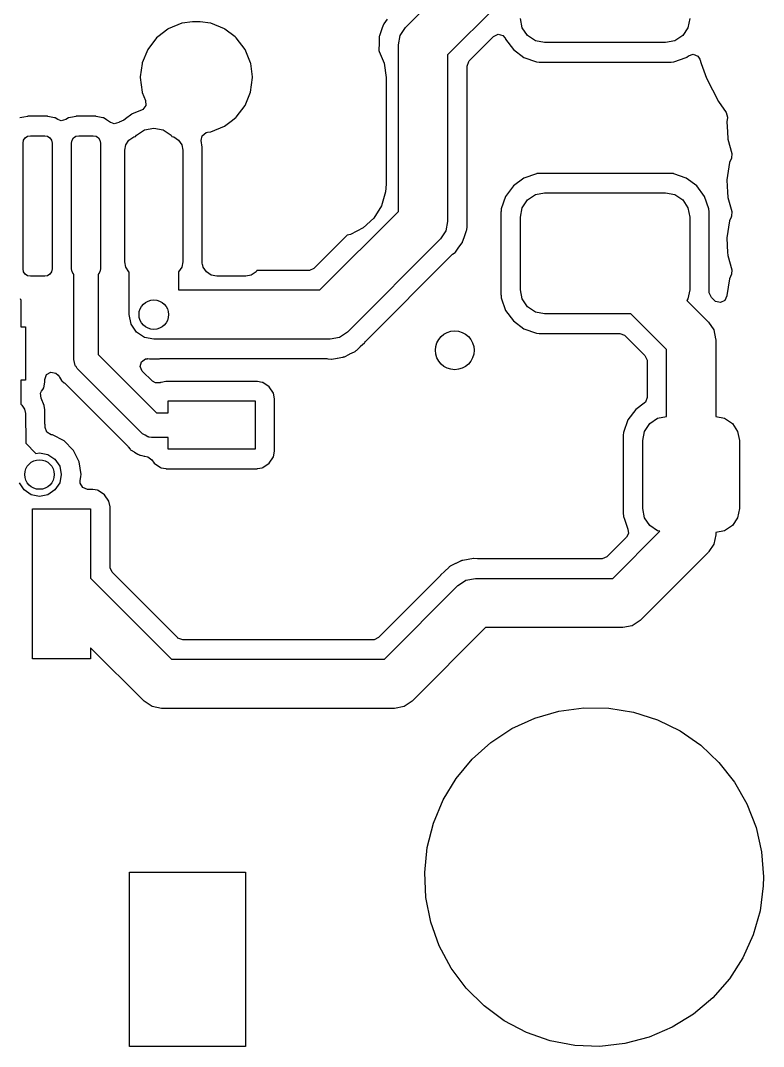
# Model space of a CAD drawing. Extents: x -27 to 355, y -108 to 35.
# Drawn here: x -11.45 to -3.77, y 11.88 to 22.46 of the extents above; entities that cross this region are included whole.
import ezdxf

# ---------------------------------------------------------------- set-up
doc = ezdxf.new("R2010")
doc.units = 0
doc.layers.add('BLACK', color=7, linetype='CONTINUOUS')

msp = doc.modelspace()

# ---------------------------------------------------------------- linework, layer by layer
at = {"layer": 'BLACK', "linetype": 'CONTINUOUS'}
for p, q in [((-7.47159, 22.3936), (-6.82458, 23.0406)), ((-6.53977, 22.607), (-7.03799, 22.1088)), ((-9.67315, 22.4512), (-9.77835, 22.4373)), ((-9.67072, 22.4515), (-9.67315, 22.4512)), ((-9.67315, 22.4512), (-9.67315, 22.4512)), ((-9.59528, 22.4515), (-9.67072, 22.4515)), ((-9.59285, 22.4512), (-9.59528, 22.4515)), ((-9.48764, 22.4373), (-9.59285, 22.4512)), ((-9.59285, 22.4512), (-9.59285, 22.4512)), ((-7.66255, 22.4773), (-7.6982, 22.4291)), ((-6.26697, 22.3903), (-6.286, 22.486)), ((-4.536, 22.486), (-4.55503, 22.3903)), ((-9.92714, 22.3757), (-10.0321, 22.2952)), ((-9.92323, 22.3787), (-9.92714, 22.3757)), ((-9.78324, 22.4367), (-9.92323, 22.3787)), ((-9.77836, 22.4373), (-9.78324, 22.4367)), ((-9.77835, 22.4373), (-9.77836, 22.4373)), ((-9.48276, 22.4367), (-9.48764, 22.4373)), ((-9.48764, 22.4373), (-9.48764, 22.4373)), ((-9.34277, 22.3787), (-9.48276, 22.4367)), ((-9.33886, 22.3757), (-9.34277, 22.3787)), ((-9.23394, 22.2952), (-9.33886, 22.3757)), ((-7.7236, 22.3567), (-7.74162, 22.3054)), ((-7.72285, 22.359), (-7.7236, 22.3567)), ((-7.71661, 22.3787), (-7.72285, 22.359)), ((-7.70475, 22.4162), (-7.71661, 22.3787)), ((-7.70167, 22.4207), (-7.70475, 22.4162)), ((-7.70154, 22.421), (-7.70167, 22.4207)), ((-7.70138, 22.4213), (-7.70154, 22.421)), ((-7.70031, 22.4234), (-7.70138, 22.4213)), ((-7.70016, 22.4237), (-7.70031, 22.4234)), ((-7.7, 22.4239), (-7.70016, 22.4237)), ((-7.6982, 22.4291), (-7.7, 22.4239)), ((-7.52665, 22.3112), (-7.47159, 22.3936)), ((-6.21278, 22.3092), (-6.26697, 22.3903)), ((-4.55503, 22.3903), (-4.60922, 22.3092)), ((-10.0435, 22.2865), (-10.1357, 22.1662)), ((-10.0321, 22.2952), (-10.0435, 22.2865)), ((-9.22255, 22.2865), (-9.23394, 22.2952)), ((-9.1303, 22.1662), (-9.22255, 22.2865)), ((-7.74596, 22.2859), (-7.74649, 22.2792)), ((-7.74649, 22.2792), (-7.74649, 22.2251)), ((-7.74467, 22.29), (-7.74596, 22.2859)), ((-7.74395, 22.2937), (-7.74467, 22.29)), ((-7.7437, 22.2947), (-7.74395, 22.2937)), ((-7.74348, 22.3001), (-7.7437, 22.2947)), ((-7.74162, 22.3054), (-7.74348, 22.3001)), ((-7.54599, 22.214), (-7.52665, 22.3112)), ((-6.81546, 22.0478), (-6.56255, 22.3007)), ((-6.56255, 22.3007), (-6.51593, 22.3224)), ((-6.51593, 22.3224), (-6.46624, 22.3091)), ((-6.46624, 22.3091), (-6.44291, 22.2827)), ((-6.44291, 22.2827), (-6.4405, 22.2781)), ((-6.4405, 22.2781), (-6.43863, 22.2728)), ((-6.43863, 22.2728), (-6.35815, 22.1639)), ((-6.13167, 22.255), (-6.21278, 22.3092)), ((-6.036, 22.236), (-6.13167, 22.255)), ((-4.69033, 22.255), (-4.786, 22.236)), ((-4.60922, 22.3092), (-4.69033, 22.255)), ((-10.1357, 22.1662), (-10.1937, 22.0262)), ((-9.07231, 22.0262), (-9.1303, 22.1662)), ((-7.74655, 22.2221), (-7.74885, 22.1636)), ((-7.74885, 22.1636), (-7.74741, 22.1581)), ((-7.74741, 22.1581), (-7.74694, 22.1539)), ((-7.74694, 22.1539), (-7.7465, 22.1459)), ((-7.74649, 22.2251), (-7.74655, 22.2221)), ((-7.7465, 22.1459), (-7.69326, 22.0229)), ((-7.54599, 20.4946), (-7.54599, 22.214)), ((-6.35815, 22.1639), (-6.24918, 22.0834)), ((-4.786, 22.236), (-6.036, 22.236)), ((-10.1937, 22.0262), (-10.1943, 22.0214)), ((-9.07167, 22.0214), (-9.07231, 22.0262)), ((-7.03799, 22.1088), (-7.03799, 20.3894)), ((-6.83749, 21.9946), (-6.8199, 22.0429)), ((-6.8199, 22.0429), (-6.81546, 22.0478)), ((-6.24918, 22.0834), (-6.12137, 22.0385)), ((-6.12137, 22.0385), (-6.11681, 22.038)), ((-6.11681, 22.038), (-6.1168, 22.038)), ((-6.1168, 22.038), (-6.09159, 22.0357)), ((-6.09159, 22.0357), (-6.09159, 22.0357)), ((-6.09159, 22.0357), (-6.08983, 22.0355)), ((-6.08983, 22.0355), (-4.73217, 22.0355)), ((-4.73217, 22.0355), (-4.73041, 22.0357)), ((-4.73041, 22.0357), (-4.7052, 22.038)), ((-4.73041, 22.0357), (-4.73041, 22.0357)), ((-4.7052, 22.038), (-4.70519, 22.038)), ((-4.70519, 22.038), (-4.70063, 22.0385)), ((-4.70063, 22.0385), (-4.57282, 22.0834)), ((-4.57282, 22.0834), (-4.56829, 22.0867)), ((-4.56829, 22.0867), (-4.54915, 22.1008)), ((-4.56829, 22.0867), (-4.56829, 22.0867)), ((-4.54915, 22.1008), (-4.49982, 22.1154)), ((-4.49982, 22.1154), (-4.45266, 22.0949)), ((-4.45266, 22.0949), (-4.43362, 22.0655)), ((-4.43362, 22.0655), (-4.41791, 22.0214)), ((-10.1943, 22.0214), (-10.2125, 21.8834)), ((-10.1943, 22.0214), (-10.1943, 22.0214)), ((-9.05351, 21.8834), (-9.07167, 22.0214)), ((-9.07167, 22.0214), (-9.07167, 22.0214)), ((-7.69326, 22.0229), (-7.673, 21.875)), ((-6.83749, 20.4577), (-6.83749, 21.9946)), ((-4.41791, 22.0214), (-4.36417, 21.8701)), ((-10.2125, 21.8834), (-10.2135, 21.876)), ((-10.2135, 21.876), (-10.1937, 21.7258)), ((-9.07231, 21.7258), (-9.05253, 21.876)), ((-9.05253, 21.876), (-9.05351, 21.8834)), ((-7.673, 21.875), (-7.673, 20.775)), ((-4.36417, 21.8701), (-4.23826, 21.6271)), ((-10.1937, 21.7258), (-10.1918, 21.7212)), ((-10.1918, 21.7212), (-10.1571, 21.6374)), ((-9.1303, 21.5858), (-9.07231, 21.7258)), ((-10.1571, 21.6374), (-10.1548, 21.586)), ((-4.23826, 21.6271), (-4.16026, 21.5166)), ((-10.3007, 21.4993), (-10.3638, 21.4495)), ((-10.2955, 21.5013), (-10.3007, 21.4993)), ((-10.1994, 21.5384), (-10.2955, 21.5013)), ((-10.2955, 21.5013), (-10.2955, 21.5013)), ((-10.1861, 21.5452), (-10.1994, 21.5384)), ((-10.1548, 21.586), (-10.1861, 21.5452)), ((-9.22255, 21.4655), (-9.1303, 21.5858)), ((-4.16026, 21.5166), (-4.14676, 21.467)), ((-11.4141, 21.4678), (-11.4555, 21.4595)), ((-11.3788, 21.4748), (-11.4141, 21.4678)), ((-11.3751, 21.4755), (-11.3788, 21.4748)), ((-11.3788, 21.4748), (-11.3788, 21.4748)), ((-11.273, 21.4755), (-11.3751, 21.4755)), ((-11.1709, 21.4755), (-11.273, 21.4755)), ((-11.1672, 21.4748), (-11.1709, 21.4755)), ((-11.0978, 21.461), (-11.1672, 21.4748)), ((-11.1672, 21.4748), (-11.1672, 21.4748)), ((-11.0905, 21.4595), (-11.0978, 21.461)), ((-11.0648, 21.4423), (-11.0905, 21.4595)), ((-11.0312, 21.4301), (-11.0648, 21.4423)), ((-10.9812, 21.4423), (-11.0312, 21.4301)), ((-10.9555, 21.4595), (-10.9812, 21.4423)), ((-10.9141, 21.4678), (-10.9555, 21.4595)), ((-10.8788, 21.4748), (-10.9141, 21.4678)), ((-10.8751, 21.4755), (-10.8788, 21.4748)), ((-10.8788, 21.4748), (-10.8788, 21.4748)), ((-10.773, 21.4755), (-10.8751, 21.4755)), ((-10.6709, 21.4755), (-10.773, 21.4755)), ((-10.6672, 21.4748), (-10.6709, 21.4755)), ((-10.5978, 21.461), (-10.6672, 21.4748)), ((-10.6672, 21.4748), (-10.6672, 21.4748)), ((-10.5905, 21.4595), (-10.5978, 21.461)), ((-10.5843, 21.4554), (-10.5905, 21.4595)), ((-10.5628, 21.441), (-10.5843, 21.4554)), ((-10.5843, 21.4554), (-10.5843, 21.4554)), ((-10.5188, 21.4116), (-10.5628, 21.441)), ((-10.5168, 21.4103), (-10.5188, 21.4116)), ((-10.4808, 21.3978), (-10.5168, 21.4103)), ((-10.4324, 21.4113), (-10.4808, 21.3978)), ((-10.4299, 21.4139), (-10.4324, 21.4113)), ((-10.3816, 21.4376), (-10.4299, 21.4139)), ((-10.3682, 21.4461), (-10.3816, 21.4376)), ((-10.3638, 21.4495), (-10.3682, 21.4461)), ((-9.34277, 21.3733), (-9.27491, 21.4254)), ((-9.27491, 21.4254), (-9.22646, 21.4626)), ((-9.22646, 21.4626), (-9.22255, 21.4655)), ((-4.14751, 21.461), (-4.15407, 21.4214)), ((-4.15407, 21.4214), (-4.15386, 21.4173)), ((-4.15386, 21.4173), (-4.15386, 21.4173)), ((-4.15386, 21.4173), (-4.14852, 21.3153)), ((-4.14676, 21.467), (-4.14751, 21.461)), ((-10.2526, 21.2796), (-10.1702, 21.3347)), ((-10.1702, 21.3347), (-10.073, 21.354)), ((-10.073, 21.354), (-9.9758, 21.3347)), ((-9.9758, 21.3347), (-9.89339, 21.2796)), ((-9.57199, 21.2756), (-9.53167, 21.3075)), ((-9.53167, 21.3075), (-9.51778, 21.3107)), ((-9.51778, 21.3107), (-9.48764, 21.3147)), ((-9.48764, 21.3147), (-9.48276, 21.3153)), ((-9.48764, 21.3147), (-9.48764, 21.3147)), ((-9.48276, 21.3153), (-9.34277, 21.3733)), ((-4.14852, 21.3153), (-4.14469, 21.2422)), ((-11.423, 21.2), (-11.4173, 21.2287)), ((-11.423, 19.9), (-11.423, 21.2)), ((-11.4173, 21.2287), (-11.401, 21.253)), ((-11.401, 21.253), (-11.3767, 21.2693)), ((-11.3767, 21.2693), (-11.348, 21.275)), ((-11.348, 21.275), (-11.198, 21.275)), ((-11.198, 21.275), (-11.1693, 21.2693)), ((-11.1693, 21.2693), (-11.145, 21.253)), ((-11.145, 21.253), (-11.1287, 21.2287)), ((-11.1287, 21.2287), (-11.123, 21.2)), ((-11.123, 21.2), (-11.123, 19.9)), ((-10.923, 21.2), (-10.9173, 21.2287)), ((-10.923, 19.9), (-10.923, 21.2)), ((-10.9173, 21.2287), (-10.901, 21.253)), ((-10.901, 21.253), (-10.8767, 21.2693)), ((-10.8767, 21.2693), (-10.848, 21.275)), ((-10.848, 21.275), (-10.698, 21.275)), ((-10.698, 21.275), (-10.6693, 21.2693)), ((-10.6693, 21.2693), (-10.645, 21.253)), ((-10.645, 21.253), (-10.6287, 21.2287)), ((-10.6287, 21.2287), (-10.623, 21.2)), ((-10.623, 21.2), (-10.623, 19.9)), ((-10.373, 21.125), (-10.3616, 21.1824)), ((-10.3616, 21.1824), (-10.3291, 21.2311)), ((-10.3291, 21.2311), (-10.2804, 21.2636)), ((-10.2804, 21.2636), (-10.2607, 21.2675)), ((-10.2607, 21.2675), (-10.2526, 21.2796)), ((-9.89339, 21.2796), (-9.88531, 21.2675)), ((-9.88531, 21.2675), (-9.8656, 21.2636)), ((-9.8656, 21.2636), (-9.81693, 21.2311)), ((-9.81693, 21.2311), (-9.78442, 21.1824)), ((-9.78442, 21.1824), (-9.773, 21.125)), ((-9.58236, 21.2252), (-9.57199, 21.2756)), ((-9.5725, 21.1582), (-9.58236, 21.2252)), ((-4.14469, 21.2422), (-4.14361, 21.2383)), ((-4.14361, 21.2383), (-4.14361, 21.2383)), ((-4.14361, 21.2383), (-4.1035, 21.0927)), ((-10.373, 19.975), (-10.373, 21.125)), ((-9.773, 21.125), (-9.773, 19.975)), ((-9.573, 21.125), (-9.5725, 21.1275)), ((-9.573, 19.975), (-9.573, 21.125)), ((-9.5725, 21.1275), (-9.5725, 21.1582)), ((-4.1035, 21.0927), (-4.10618, 21.0448)), ((-4.12478, 20.9983), (-4.15407, 20.8214)), ((-4.10618, 21.0448), (-4.12478, 20.9983)), ((-6.12137, 20.8835), (-6.24918, 20.8386)), ((-6.11681, 20.8839), (-6.12137, 20.8835)), ((-6.1168, 20.884), (-6.11681, 20.8839)), ((-6.09159, 20.8863), (-6.1168, 20.884)), ((-6.08983, 20.8865), (-6.09159, 20.8863)), ((-6.09159, 20.8863), (-6.09159, 20.8863)), ((-4.73217, 20.8865), (-6.08983, 20.8865)), ((-4.73041, 20.8863), (-4.73217, 20.8865)), ((-4.7052, 20.884), (-4.73041, 20.8863)), ((-4.73041, 20.8863), (-4.73041, 20.8863)), ((-4.70519, 20.8839), (-4.7052, 20.884)), ((-4.70063, 20.8835), (-4.70519, 20.8839)), ((-4.57282, 20.8386), (-4.70063, 20.8835)), ((-7.673, 20.775), (-7.6789, 20.6947)), ((-6.35815, 20.7582), (-6.43863, 20.6492)), ((-6.24918, 20.8386), (-6.35815, 20.7582)), ((-4.46385, 20.7582), (-4.57282, 20.8386)), ((-4.38337, 20.6492), (-4.46385, 20.7582)), ((-4.15407, 20.8214), (-4.15386, 20.8173)), ((-4.15386, 20.8173), (-4.15386, 20.8173)), ((-4.15386, 20.8173), (-4.14739, 20.6939)), ((-7.6789, 20.6947), (-7.72055, 20.5513)), ((-6.21278, 20.6128), (-6.13167, 20.667)), ((-6.13167, 20.667), (-6.036, 20.686)), ((-6.036, 20.686), (-4.786, 20.686)), ((-4.786, 20.686), (-4.69033, 20.667)), ((-4.69033, 20.667), (-4.60922, 20.6128)), ((-4.14739, 20.6939), (-4.14469, 20.6422)), ((-7.72055, 20.5513), (-7.79922, 20.4244)), ((-6.43863, 20.6492), (-6.48352, 20.5214)), ((-6.26697, 20.5317), (-6.21278, 20.6128)), ((-4.60922, 20.6128), (-4.55503, 20.5317)), ((-4.33848, 20.5214), (-4.38337, 20.6492)), ((-4.14469, 20.6422), (-4.14361, 20.6383)), ((-4.14361, 20.6383), (-4.14361, 20.6383)), ((-4.14361, 20.6383), (-4.1035, 20.4927)), ((-8.35756, 19.683), (-7.54599, 20.4946)), ((-6.83704, 20.4494), (-6.83749, 20.4577)), ((-6.83657, 20.4452), (-6.83704, 20.4494)), ((-6.83513, 20.4398), (-6.83657, 20.4452)), ((-6.83535, 20.4342), (-6.83513, 20.4398)), ((-6.48633, 20.4916), (-6.4865, 20.4898)), ((-6.4865, 20.4898), (-6.4865, 19.6322)), ((-6.48395, 20.5168), (-6.48633, 20.4916)), ((-6.48352, 20.5214), (-6.48395, 20.5168)), ((-6.48395, 20.5168), (-6.48395, 20.5168)), ((-6.286, 20.436), (-6.26697, 20.5317)), ((-4.55503, 20.5317), (-4.536, 20.436)), ((-4.33805, 20.5168), (-4.33848, 20.5214)), ((-4.33567, 20.4916), (-4.33805, 20.5168)), ((-4.33805, 20.5168), (-4.33805, 20.5168)), ((-4.3355, 20.4898), (-4.33567, 20.4916)), ((-4.3355, 19.6594), (-4.3355, 20.4898)), ((-4.10618, 20.4448), (-4.11043, 20.4342)), ((-4.1035, 20.4927), (-4.10618, 20.4448)), ((-7.79922, 20.4244), (-7.90911, 20.3234)), ((-7.03799, 20.3894), (-7.05732, 20.2922)), ((-6.83749, 20.3783), (-6.83743, 20.3813)), ((-6.83749, 20.3241), (-6.83749, 20.3783)), ((-6.83743, 20.3813), (-6.83535, 20.4342)), ((-6.286, 19.686), (-6.286, 20.436)), ((-4.536, 20.436), (-4.536, 19.686)), ((-4.12478, 20.3983), (-4.15407, 20.2214)), ((-4.11043, 20.4342), (-4.12478, 20.3983)), ((-8.07519, 20.2489), (-8.41859, 19.9055)), ((-8.04212, 20.2556), (-8.07519, 20.2489)), ((-7.90911, 20.3234), (-8.04212, 20.2556)), ((-7.05732, 20.2922), (-7.11238, 20.2098)), ((-6.87923, 20.1872), (-6.86113, 20.2444)), ((-6.86113, 20.2444), (-6.86038, 20.2466)), ((-6.86038, 20.2466), (-6.84236, 20.2979)), ((-6.84236, 20.2979), (-6.8405, 20.3032)), ((-6.84236, 20.2979), (-6.84236, 20.2979)), ((-6.8405, 20.3032), (-6.84028, 20.3087)), ((-6.84028, 20.3087), (-6.84003, 20.3097)), ((-6.84003, 20.3097), (-6.83931, 20.3134)), ((-6.83931, 20.3134), (-6.83801, 20.3175)), ((-6.83801, 20.3175), (-6.83749, 20.3241)), ((-7.11238, 20.2098), (-8.07275, 19.2494)), ((-6.95693, 20.0747), (-6.9228, 20.1241)), ((-6.9228, 20.1241), (-6.92143, 20.126)), ((-6.92143, 20.126), (-6.88912, 20.1698)), ((-6.88912, 20.1698), (-6.88578, 20.1743)), ((-6.88578, 20.1743), (-6.88398, 20.1794)), ((-6.88398, 20.1794), (-6.88382, 20.1797)), ((-6.88382, 20.1797), (-6.88367, 20.18)), ((-6.88367, 20.18), (-6.8826, 20.1821)), ((-6.8826, 20.1821), (-6.88244, 20.1824)), ((-6.88244, 20.1824), (-6.88231, 20.1827)), ((-6.88231, 20.1827), (-6.87923, 20.1872)), ((-4.15407, 20.2214), (-4.15386, 20.2173)), ((-4.15386, 20.2173), (-4.15386, 20.2173)), ((-4.15386, 20.2173), (-4.14621, 20.0712)), ((-7.88266, 19.1559), (-6.99286, 20.0457)), ((-6.99286, 20.0457), (-6.98624, 20.0516)), ((-6.98624, 20.0516), (-6.96134, 20.0712)), ((-6.96134, 20.0712), (-6.95693, 20.0747)), ((-4.14621, 20.0712), (-4.14469, 20.0422)), ((-4.14469, 20.0422), (-4.14361, 20.0383)), ((-4.14361, 20.0383), (-4.14361, 20.0383)), ((-4.14361, 20.0383), (-4.1035, 19.8927)), ((-10.3616, 19.9176), (-10.373, 19.975)), ((-10.3291, 19.8689), (-10.3616, 19.9176)), ((-9.78442, 19.9176), (-9.81693, 19.8689)), ((-9.773, 19.975), (-9.78442, 19.9176)), ((-9.5725, 19.9725), (-9.573, 19.975)), ((-9.5725, 19.9587), (-9.5725, 19.9725)), ((-9.57136, 19.9456), (-9.5725, 19.9587)), ((-9.56495, 19.9345), (-9.57136, 19.9456)), ((-9.56158, 19.9176), (-9.56495, 19.9345)), ((-9.52907, 19.8689), (-9.56158, 19.9176)), ((-11.4173, 19.8713), (-11.423, 19.9)), ((-11.401, 19.847), (-11.4173, 19.8713)), ((-11.3767, 19.8307), (-11.401, 19.847)), ((-11.348, 19.825), (-11.3767, 19.8307)), ((-11.198, 19.825), (-11.348, 19.825)), ((-11.1693, 19.8307), (-11.198, 19.825)), ((-11.145, 19.847), (-11.1693, 19.8307)), ((-11.1287, 19.8713), (-11.145, 19.847)), ((-11.123, 19.9), (-11.1287, 19.8713)), ((-10.9173, 19.8713), (-10.923, 19.9)), ((-10.901, 19.847), (-10.9173, 19.8713)), ((-10.9, 19.8463), (-10.901, 19.847)), ((-10.9, 18.964), (-10.9, 19.8463)), ((-10.645, 19.847), (-10.646, 19.8463)), ((-10.646, 19.8463), (-10.646, 19.0166)), ((-10.6287, 19.8713), (-10.645, 19.847)), ((-10.623, 19.9), (-10.6287, 19.8713)), ((-10.327, 19.8676), (-10.3291, 19.8689)), ((-10.327, 19.429), (-10.327, 19.8676)), ((-9.81693, 19.8689), (-9.819, 19.8676)), ((-9.819, 19.8676), (-9.819, 19.683)), ((-9.4804, 19.8364), (-9.52907, 19.8689)), ((-9.423, 19.825), (-9.4804, 19.8364)), ((-9.123, 19.825), (-9.423, 19.825)), ((-9.0656, 19.8364), (-9.123, 19.825)), ((-9.01693, 19.8689), (-9.0656, 19.8364)), ((-9.0072, 19.8835), (-9.01693, 19.8689)), ((-8.47176, 19.8835), (-9.0072, 19.8835)), ((-8.46521, 19.8838), (-8.47176, 19.8835)), ((-8.41859, 19.9055), (-8.46521, 19.8838)), ((-4.10618, 19.8448), (-4.12478, 19.7983)), ((-4.1035, 19.8927), (-4.10618, 19.8448)), ((-4.13912, 19.7117), (-4.15341, 19.6254)), ((-4.12478, 19.7983), (-4.13912, 19.7117)), ((-11.4525, 19.5948), (-11.4468, 19.5792)), ((-9.819, 19.683), (-8.35756, 19.683)), ((-6.4865, 19.6322), (-6.48633, 19.6304)), ((-6.48633, 19.6304), (-6.48633, 19.6304)), ((-6.48633, 19.6304), (-6.48424, 19.6082)), ((-6.48424, 19.6082), (-6.48352, 19.6006)), ((-6.48352, 19.6006), (-6.43863, 19.4728)), ((-6.26697, 19.5903), (-6.286, 19.686)), ((-4.536, 19.686), (-4.55503, 19.5903)), ((-4.33521, 19.6529), (-4.3355, 19.6594)), ((-4.31347, 19.6062), (-4.33521, 19.6529)), ((-4.28177, 19.5745), (-4.31347, 19.6062)), ((-4.15441, 19.6214), (-4.17378, 19.5762)), ((-4.15407, 19.6214), (-4.15441, 19.6214)), ((-4.15341, 19.6254), (-4.15407, 19.6214)), ((-11.4468, 19.5792), (-11.4468, 19.3016)), ((-6.21278, 19.5092), (-6.26697, 19.5903)), ((-6.13167, 19.455), (-6.21278, 19.5092)), ((-4.55503, 19.5903), (-4.56548, 19.5747)), ((-4.56548, 19.5747), (-4.3434, 19.3526)), ((-4.26978, 19.5648), (-4.28177, 19.5745)), ((-4.2197, 19.553), (-4.26978, 19.5648)), ((-4.17378, 19.5762), (-4.2197, 19.553)), ((-10.3077, 19.3318), (-10.327, 19.429)), ((-6.43863, 19.4728), (-6.35815, 19.3638)), ((-6.036, 19.436), (-6.13167, 19.455)), ((-5.14521, 19.436), (-6.036, 19.436)), ((-4.777, 19.0678), (-5.14521, 19.436)), ((-11.4468, 19.3016), (-11.398, 19.3016)), ((-11.398, 19.3016), (-11.398, 18.7516)), ((-10.2526, 19.2494), (-10.3077, 19.3318)), ((-6.35815, 19.3638), (-6.24918, 19.2834)), ((-6.24918, 19.2834), (-6.12137, 19.2385)), ((-4.3434, 19.3526), (-4.28833, 19.2702)), ((-10.1702, 19.1943), (-10.2526, 19.2494)), ((-10.073, 19.175), (-10.1702, 19.1943)), ((-8.25235, 19.175), (-10.073, 19.175)), ((-8.15515, 19.1943), (-8.25235, 19.175)), ((-8.07275, 19.2494), (-8.15515, 19.1943)), ((-6.12137, 19.2385), (-6.11681, 19.238)), ((-6.11681, 19.238), (-6.1168, 19.238)), ((-6.1168, 19.238), (-6.09159, 19.2357)), ((-6.09159, 19.2357), (-6.09159, 19.2357)), ((-6.09159, 19.2357), (-6.08983, 19.2355)), ((-6.08983, 19.2355), (-5.25941, 19.2355)), ((-5.25941, 19.2355), (-5.21107, 19.2179)), ((-5.21107, 19.2179), (-5.20623, 19.2135)), ((-5.20623, 19.2135), (-4.99953, 19.0068)), ((-4.28833, 19.2702), (-4.27012, 19.1786)), ((-4.27012, 19.1786), (-4.269, 19.173)), ((-4.269, 19.173), (-4.269, 18.3772)), ((-7.98219, 19.0571), (-7.9771, 19.0615)), ((-7.9771, 19.0615), (-7.93881, 19.0998)), ((-7.93881, 19.0998), (-7.93668, 19.1018)), ((-7.93668, 19.1018), (-7.89777, 19.1378)), ((-7.89777, 19.1378), (-7.89364, 19.1416)), ((-7.89364, 19.1416), (-7.89082, 19.1465)), ((-7.89082, 19.1465), (-7.88817, 19.1498)), ((-7.88817, 19.1498), (-7.88266, 19.1559)), ((-4.777, 18.3772), (-4.777, 19.0678)), ((-10.8912, 18.934), (-10.9, 18.964)), ((-10.646, 19.0166), (-10.0454, 18.416)), ((-10.2004, 18.9425), (-10.1583, 18.972)), ((-10.1583, 18.972), (-10.1382, 18.9742)), ((-10.1382, 18.9742), (-10.1382, 18.9745)), ((-10.1382, 18.9745), (-10.1337, 18.9745)), ((-10.1337, 18.9745), (-10.1167, 18.9726)), ((-10.1167, 18.9726), (-10.1091, 18.9708)), ((-10.1091, 18.9708), (-10.0645, 18.9739)), ((-10.0645, 18.9739), (-10.0579, 18.9741)), ((-10.0579, 18.9741), (-10.0352, 18.9737)), ((-10.0352, 18.9737), (-10.0216, 18.9734)), ((-10.0216, 18.9734), (-10.0216, 18.9734)), ((-10.0216, 18.9734), (-10.0162, 18.9733)), ((-10.0162, 18.9733), (-10.0131, 18.9742)), ((-10.0131, 18.9742), (-10.0085, 18.9745)), ((-10.0085, 18.9745), (-8.28381, 18.9745)), ((-8.28381, 18.9745), (-8.27497, 18.974)), ((-8.27497, 18.974), (-8.23792, 18.9696)), ((-8.23792, 18.9696), (-8.23239, 18.9706)), ((-8.23239, 18.9706), (-8.23238, 18.9706)), ((-8.23238, 18.9706), (-8.17889, 18.9804)), ((-8.17889, 18.9804), (-8.17657, 18.9808)), ((-8.17657, 18.9808), (-8.12276, 18.9888)), ((-8.12276, 18.9888), (-8.1172, 18.9897)), ((-8.12276, 18.9888), (-8.12276, 18.9888)), ((-8.1172, 18.9897), (-8.11231, 18.992)), ((-8.11231, 18.992), (-8.112, 18.9921)), ((-8.112, 18.9921), (-8.11165, 18.9922)), ((-8.11165, 18.9922), (-8.10942, 18.993)), ((-8.10942, 18.993), (-8.1091, 18.9931)), ((-8.1091, 18.9931), (-8.10881, 18.9932)), ((-8.10881, 18.9932), (-8.10347, 18.9941)), ((-8.10347, 18.9941), (-8.05019, 19.0218)), ((-8.05019, 19.0218), (-8.04808, 19.0229)), ((-8.04808, 19.0229), (-7.99907, 19.0464)), ((-7.99907, 19.0464), (-7.994, 19.0488)), ((-7.99907, 19.0464), (-7.99907, 19.0464)), ((-7.994, 19.0488), (-7.99002, 19.0525)), ((-7.99002, 19.0525), (-7.98914, 19.053)), ((-7.98914, 19.053), (-7.98599, 19.0552)), ((-7.98599, 19.0552), (-7.98219, 19.0571)), ((-4.99953, 19.0068), (-4.97779, 18.9601)), ((-4.97779, 18.9601), (-4.9775, 18.9536)), ((-10.8846, 18.9034), (-10.8912, 18.934)), ((-10.8807, 18.8981), (-10.8846, 18.9034)), ((-10.8799, 18.8954), (-10.8807, 18.8981)), ((-10.8763, 18.8923), (-10.8799, 18.8954)), ((-10.8628, 18.8742), (-10.8763, 18.8923)), ((-10.1878, 18.1992), (-10.8628, 18.8742)), ((-10.2137, 18.8928), (-10.2004, 18.9425)), ((-10.192, 18.8462), (-10.2137, 18.8928)), ((-4.9775, 18.9536), (-4.9775, 18.575)), ((-11.398, 18.7516), (-11.4468, 18.7516)), ((-11.4468, 18.7516), (-11.4468, 18.5031)), ((-11.1975, 18.7608), (-11.1799, 18.8091)), ((-11.1975, 18.7319), (-11.1975, 18.7608)), ((-11.1799, 18.8091), (-11.1354, 18.8348)), ((-11.1354, 18.8348), (-11.0847, 18.8259)), ((-11.0847, 18.8259), (-11.0607, 18.8039)), ((-11.0607, 18.8039), (-11.0514, 18.7906)), ((-11.0514, 18.7906), (-11.0478, 18.785)), ((-11.0478, 18.785), (-11.0277, 18.7502)), ((-11.0277, 18.7502), (-11.0227, 18.746)), ((-11.0227, 18.746), (-10.997, 18.7244)), ((-10.0875, 18.7416), (-10.192, 18.8462)), ((-11.2423, 18.6165), (-11.2322, 18.6388)), ((-11.2322, 18.6388), (-11.2199, 18.6573)), ((-11.2199, 18.6573), (-11.2091, 18.6734)), ((-11.2091, 18.6734), (-11.1975, 18.7319)), ((-10.997, 18.7244), (-10.9921, 18.72)), ((-10.9921, 18.72), (-10.342, 18.0699)), ((-10.0569, 18.7231), (-10.0875, 18.7416)), ((-10.0071, 18.7253), (-10.0569, 18.7231)), ((-10.0032, 18.7279), (-10.0071, 18.7253)), ((-9.99597, 18.7293), (-10.0032, 18.7279)), ((-9.94837, 18.7388), (-9.99597, 18.7293)), ((-9.99597, 18.7293), (-9.99597, 18.7293)), ((-9.94475, 18.7395), (-9.94837, 18.7388)), ((-9.94837, 18.7388), (-9.94837, 18.7388)), ((-9.00525, 18.7395), (-9.94475, 18.7395)), ((-9.00163, 18.7388), (-9.00525, 18.7395)), ((-8.95403, 18.7293), (-9.00163, 18.7388)), ((-9.00163, 18.7388), (-9.00163, 18.7388)), ((-8.94677, 18.7279), (-8.95403, 18.7293)), ((-8.88045, 18.6836), (-8.94677, 18.7279)), ((-8.83613, 18.6172), (-8.88045, 18.6836)), ((-11.2378, 18.5653), (-11.2423, 18.6165)), ((-11.2037, 18.4921), (-11.2378, 18.5653)), ((-9.925, 18.416), (-9.925, 18.539)), ((-9.925, 18.539), (-9.025, 18.539)), ((-9.025, 18.539), (-9.025, 18.039)), ((-8.8245, 18.5587), (-8.83613, 18.6172)), ((-8.8245, 18.0193), (-8.8245, 18.5587)), ((-4.9775, 18.575), (-4.99509, 18.5267)), ((-11.4468, 18.5031), (-11.4346, 18.495)), ((-11.4346, 18.495), (-11.4075, 18.4544)), ((-11.4075, 18.4544), (-11.398, 18.4066)), ((-11.1975, 18.4447), (-11.2037, 18.4921)), ((-11.1975, 18.3032), (-11.1975, 18.4447)), ((-5.09515, 18.4502), (-5.17563, 18.3412)), ((-5.00802, 18.5145), (-5.09515, 18.4502)), ((-4.99509, 18.5267), (-5.00802, 18.5145)), ((-11.398, 18.4066), (-11.398, 18.2634)), ((-10.0454, 18.416), (-9.925, 18.416)), ((-5.17563, 18.3412), (-5.22052, 18.2134)), ((-4.94978, 18.3048), (-4.86867, 18.359)), ((-4.86867, 18.359), (-4.777, 18.3772)), ((-4.269, 18.3772), (-4.17733, 18.359)), ((-4.17733, 18.359), (-4.09622, 18.3048)), ((-11.398, 18.2634), (-11.396, 18.2566)), ((-11.396, 18.2566), (-11.396, 18.1006)), ((-11.1964, 18.2901), (-11.1975, 18.3032)), ((-11.1955, 18.2853), (-11.1964, 18.2901)), ((-11.1955, 18.2639), (-11.1955, 18.2853)), ((-11.1771, 18.2146), (-11.1955, 18.2639)), ((-11.1321, 18.1897), (-11.1771, 18.2146)), ((-5.023, 18.128), (-5.00397, 18.2237)), ((-5.00397, 18.2237), (-4.94978, 18.3048)), ((-4.09622, 18.3048), (-4.04203, 18.2237)), ((-4.04203, 18.2237), (-4.023, 18.128)), ((-11.1257, 18.1886), (-11.1321, 18.1897)), ((-11.1199, 18.1877), (-11.1257, 18.1886)), ((-10.9998, 18.1265), (-11.1199, 18.1877)), ((-10.9045, 18.0312), (-10.9998, 18.1265)), ((-10.1603, 18.1842), (-10.1878, 18.1992)), ((-10.1341, 18.1672), (-10.1603, 18.1842)), ((-10.1276, 18.1663), (-10.1341, 18.1672)), ((-10.1251, 18.1649), (-10.1276, 18.1663)), ((-10.1204, 18.1652), (-10.1251, 18.1649)), ((-10.098, 18.162), (-10.1204, 18.1652)), ((-9.925, 18.162), (-10.098, 18.162)), ((-9.925, 18.039), (-9.925, 18.162)), ((-5.22294, 18.1877), (-5.2235, 18.1818)), ((-5.2235, 18.1818), (-5.2235, 17.3742)), ((-5.22095, 18.2088), (-5.22294, 18.1877)), ((-5.22052, 18.2134), (-5.22095, 18.2088)), ((-5.22095, 18.2088), (-5.22095, 18.2088)), ((-5.023, 17.428), (-5.023, 18.128)), ((-4.023, 18.128), (-4.023, 17.428)), ((-11.396, 18.1006), (-11.2909, 17.9955)), ((-11.2909, 17.9955), (-11.253, 18.003)), ((-11.253, 18.003), (-11.1669, 17.9859)), ((-10.9018, 18.0259), (-10.9045, 18.0312)), ((-10.8818, 17.9867), (-10.9018, 18.0259)), ((-10.9018, 18.0259), (-10.9018, 18.0259)), ((-10.342, 18.0699), (-10.3376, 18.065)), ((-10.3376, 18.065), (-10.316, 18.0393)), ((-10.316, 18.0393), (-10.3118, 18.0343)), ((-10.3118, 18.0343), (-10.3061, 18.031)), ((-10.3061, 18.031), (-10.3061, 18.031)), ((-10.3061, 18.031), (-10.277, 18.0142)), ((-10.277, 18.0142), (-10.2714, 18.0106)), ((-10.2714, 18.0106), (-10.2385, 17.9876)), ((-9.025, 18.039), (-9.925, 18.039)), ((-8.83613, 17.9608), (-8.8245, 18.0193)), ((-11.1669, 17.9859), (-11.0939, 17.9371)), ((-11.0939, 17.9371), (-11.0451, 17.8641)), ((-10.8433, 17.9111), (-10.8818, 17.9867)), ((-10.8222, 17.778), (-10.8433, 17.9111)), ((-10.2385, 17.9876), (-10.2322, 17.9859)), ((-10.2322, 17.9859), (-10.2271, 17.9836)), ((-10.2271, 17.9836), (-10.2226, 17.9817)), ((-10.2226, 17.9817), (-10.2174, 17.9798)), ((-10.2174, 17.9798), (-10.2117, 17.9765)), ((-10.2117, 17.9765), (-10.1968, 17.9739)), ((-10.1968, 17.9739), (-10.1722, 17.9695)), ((-10.1722, 17.9695), (-10.1658, 17.9681)), ((-10.1658, 17.9681), (-10.1359, 17.9601)), ((-10.1359, 17.9601), (-10.0928, 17.9292)), ((-10.0928, 17.9292), (-10.0696, 17.8944)), ((-8.88045, 17.8944), (-8.83613, 17.9608)), ((-11.0451, 17.8641), (-11.028, 17.778)), ((-10.0696, 17.8944), (-10.0032, 17.8501)), ((-10.0032, 17.8501), (-9.99597, 17.8487)), ((-9.99597, 17.8487), (-9.94837, 17.8392)), ((-9.94837, 17.8392), (-9.94475, 17.8385)), ((-9.94475, 17.8385), (-9.00525, 17.8385)), ((-9.00525, 17.8385), (-9.00163, 17.8392)), ((-9.00163, 17.8392), (-8.95403, 17.8487)), ((-8.95403, 17.8487), (-8.94677, 17.8501)), ((-8.94677, 17.8501), (-8.88045, 17.8944)), ((-11.4121, 17.6189), (-11.4609, 17.6919)), ((-11.0451, 17.6919), (-11.0939, 17.6189)), ((-11.028, 17.778), (-11.0451, 17.6919)), ((-10.8326, 17.7125), (-10.8255, 17.7573)), ((-10.8324, 17.6876), (-10.8326, 17.7125)), ((-10.8066, 17.6431), (-10.8324, 17.6876)), ((-10.8255, 17.7573), (-10.8222, 17.778)), ((-11.3391, 17.5701), (-11.4121, 17.6189)), ((-11.0939, 17.6189), (-11.1669, 17.5701)), ((-10.7583, 17.6255), (-10.8066, 17.6431)), ((-10.7053, 17.6255), (-10.7583, 17.6255)), ((-10.7016, 17.6248), (-10.7053, 17.6255)), ((-10.654, 17.6153), (-10.7016, 17.6248)), ((-10.7016, 17.6248), (-10.7016, 17.6248)), ((-10.6468, 17.6139), (-10.654, 17.6153)), ((-10.5804, 17.5696), (-10.6468, 17.6139)), ((-11.253, 17.553), (-11.3391, 17.5701)), ((-11.1669, 17.5701), (-11.253, 17.553)), ((-10.5361, 17.5032), (-10.5804, 17.5696)), ((-10.5245, 17.4447), (-10.5361, 17.5032)), ((-11.325, 15.875), (-11.325, 17.425)), ((-11.325, 17.425), (-10.725, 17.425)), ((-10.725, 17.425), (-10.725, 16.7092)), ((-10.5245, 16.8234), (-10.5245, 17.4447)), ((-5.2235, 17.3742), (-5.22333, 17.3724)), ((-5.22333, 17.3724), (-5.22333, 17.3724)), ((-5.22333, 17.3724), (-5.2216, 17.354)), ((-5.00397, 17.3323), (-5.023, 17.428)), ((-4.023, 17.428), (-4.04203, 17.3323)), ((-5.2216, 17.354), (-5.22052, 17.3426)), ((-5.22052, 17.3426), (-5.219, 17.3383)), ((-5.219, 17.3383), (-5.17563, 17.2148)), ((-4.94978, 17.2512), (-5.00397, 17.3323)), ((-4.04203, 17.3323), (-4.09622, 17.2512)), ((-5.33271, 16.7065), (-4.84657, 17.1926)), ((-5.1705, 17.1693), (-5.19086, 17.1319)), ((-5.17563, 17.2148), (-5.17676, 17.2144)), ((-5.17676, 17.2144), (-5.1705, 17.1693)), ((-4.86867, 17.197), (-4.94978, 17.2512)), ((-4.84657, 17.1926), (-4.86867, 17.197)), ((-4.269, 17.157), (-4.28834, 17.0598)), ((-4.17733, 17.197), (-4.269, 17.1788)), ((-4.269, 17.1788), (-4.269, 17.157)), ((-4.09622, 17.2512), (-4.17733, 17.197)), ((-5.19086, 17.1319), (-5.39373, 16.929)), ((-4.28834, 17.0598), (-4.33809, 16.9853)), ((-4.3434, 16.9774), (-5.04789, 16.2729)), ((-4.33809, 16.9853), (-4.3434, 16.9774)), ((-6.95578, 16.8586), (-7.00479, 16.8351)), ((-6.95366, 16.8597), (-6.95578, 16.8586)), ((-6.90537, 16.8848), (-6.95366, 16.8597)), ((-6.90038, 16.8874), (-6.90537, 16.8848)), ((-6.89505, 16.8883), (-6.90038, 16.8874)), ((-6.89475, 16.8884), (-6.89505, 16.8883)), ((-6.89443, 16.8885), (-6.89475, 16.8884)), ((-6.8922, 16.8893), (-6.89443, 16.8885)), ((-6.89186, 16.8894), (-6.8922, 16.8893)), ((-6.89154, 16.8895), (-6.89186, 16.8894)), ((-6.88665, 16.8918), (-6.89154, 16.8895)), ((-6.88109, 16.8927), (-6.88665, 16.8918)), ((-6.82729, 16.9007), (-6.88109, 16.8927)), ((-6.88109, 16.8927), (-6.88109, 16.8927)), ((-6.82496, 16.9011), (-6.82729, 16.9007)), ((-6.77147, 16.9109), (-6.82496, 16.9011)), ((-6.76594, 16.9119), (-6.77147, 16.9109)), ((-6.77147, 16.9109), (-6.77147, 16.9109)), ((-6.73058, 16.9077), (-6.76594, 16.9119)), ((-6.72888, 16.9075), (-6.73058, 16.9077)), ((-6.72004, 16.907), (-6.72888, 16.9075)), ((-5.44691, 16.907), (-6.72004, 16.907)), ((-5.44035, 16.9073), (-5.44691, 16.907)), ((-5.39373, 16.929), (-5.44035, 16.9073)), ((-10.5242, 16.8169), (-10.5245, 16.8234)), ((-10.5025, 16.7702), (-10.5242, 16.8169)), ((-9.82777, 16.0955), (-10.5025, 16.7702)), ((-7.11569, 16.7317), (-7.1212, 16.7256)), ((-7.11303, 16.735), (-7.11569, 16.7317)), ((-7.11021, 16.7399), (-7.11303, 16.735)), ((-7.06717, 16.7797), (-7.11021, 16.7399)), ((-7.06505, 16.7817), (-7.06717, 16.7797)), ((-7.02675, 16.82), (-7.06505, 16.7817)), ((-7.02167, 16.8244), (-7.02675, 16.82)), ((-7.01786, 16.8263), (-7.02167, 16.8244)), ((-7.01471, 16.8285), (-7.01786, 16.8263)), ((-7.01383, 16.829), (-7.01471, 16.8285)), ((-7.00985, 16.8327), (-7.01383, 16.829)), ((-7.00479, 16.8351), (-7.00985, 16.8327)), ((-7.00479, 16.8351), (-7.00479, 16.8351)), ((-10.725, 16.7092), (-9.88879, 15.873)), ((-7.1212, 16.7256), (-7.75123, 16.0955)), ((-7.69021, 15.873), (-6.9311, 16.6321)), ((-6.9311, 16.6321), (-6.89475, 16.6564)), ((-6.89475, 16.6564), (-6.8487, 16.6872)), ((-6.8487, 16.6872), (-6.7515, 16.7065)), ((-6.7515, 16.7065), (-5.33271, 16.7065)), ((-5.1303, 16.2178), (-5.2275, 16.1985)), ((-5.04789, 16.2729), (-5.1303, 16.2178)), ((-6.64629, 16.1985), (-7.40539, 15.4394)), ((-5.2275, 16.1985), (-6.64629, 16.1985)), ((-10.1736, 15.4394), (-10.725, 15.9908)), ((-10.725, 15.9908), (-10.725, 15.875)), ((-9.82293, 16.0911), (-9.82777, 16.0955)), ((-9.77459, 16.0735), (-9.82293, 16.0911)), ((-7.80441, 16.0735), (-9.77459, 16.0735)), ((-7.79785, 16.0738), (-7.80441, 16.0735)), ((-7.75123, 16.0955), (-7.79785, 16.0738)), ((-10.725, 15.875), (-11.325, 15.875)), ((-9.88879, 15.873), (-7.69021, 15.873)), ((-10.0912, 15.3843), (-10.1736, 15.4394)), ((-9.994, 15.365), (-10.0912, 15.3843)), ((-7.585, 15.365), (-9.994, 15.365)), ((-7.4878, 15.3843), (-7.585, 15.365)), ((-7.40539, 15.4394), (-7.4878, 15.3843)), ((-5.88884, 15.3368), (-5.63183, 15.3717)), ((-5.63183, 15.3717), (-5.37248, 15.3683)), ((-5.37248, 15.3683), (-5.11647, 15.3266)), ((-6.37342, 15.1556), (-6.13786, 15.2642)), ((-6.13786, 15.2642), (-5.88884, 15.3368)), ((-5.11647, 15.3266), (-4.86944, 15.2476)), ((-6.59033, 15.0134), (-6.37342, 15.1556)), ((-4.86944, 15.2476), (-4.63681, 15.1329)), ((-4.63681, 15.1329), (-4.42369, 14.985)), ((-6.78384, 14.8407), (-6.59033, 15.0134)), ((-4.42369, 14.985), (-4.23476, 14.8073)), ((-6.9497, 14.6412), (-6.78384, 14.8407)), ((-4.23476, 14.8073), (-4.07418, 14.6036)), ((-7.08426, 14.4195), (-6.9497, 14.6412)), ((-4.07418, 14.6036), (-3.94548, 14.3784)), ((-7.18457, 14.1803), (-7.08426, 14.4195)), ((-3.94548, 14.3784), (-3.85147, 14.1366)), ((-7.24841, 13.9289), (-7.18457, 14.1803)), ((-3.85147, 14.1366), (-3.79422, 13.8837)), ((-7.2744, 13.6708), (-7.24841, 13.9289)), ((-3.79422, 13.8837), (-3.775, 13.625)), ((-10.325, 11.875), (-10.325, 13.675)), ((-10.325, 13.675), (-9.125, 13.675)), ((-9.125, 13.675), (-9.125, 11.875)), ((-7.26196, 13.4117), (-7.2744, 13.6708)), ((-3.775, 13.625), (-3.7774, 13.5334)), ((-3.7774, 13.5334), (-3.81013, 13.2761)), ((-7.21135, 13.1573), (-7.26196, 13.4117)), ((-3.81013, 13.2761), (-3.88054, 13.0265)), ((-7.1237, 12.9132), (-7.21135, 13.1573)), ((-3.88054, 13.0265), (-3.98707, 12.79)), ((-7.00093, 12.6847), (-7.1237, 12.9132)), ((-3.98707, 12.79), (-4.12739, 12.5718)), ((-6.84574, 12.4769), (-7.00093, 12.6847)), ((-4.12739, 12.5718), (-4.29841, 12.3768)), ((-6.66153, 12.2943), (-6.84574, 12.4769)), ((-6.45236, 12.1409), (-6.66153, 12.2943)), ((-4.29841, 12.3768), (-4.49638, 12.2092)), ((-4.49638, 12.2092), (-4.71694, 12.0727)), ((-6.22281, 12.0201), (-6.45236, 12.1409)), ((-4.71694, 12.0727), (-4.95526, 11.9703)), ((-5.97793, 11.9346), (-6.22281, 12.0201)), ((-4.95526, 11.9703), (-5.20609, 11.9043)), ((-9.125, 11.875), (-10.325, 11.875)), ((-5.72311, 11.8862), (-5.97793, 11.9346)), ((-5.46393, 11.8761), (-5.72311, 11.8862)), ((-5.20609, 11.9043), (-5.46393, 11.8761))]:
    msp.add_line(p, q, dxfattribs=at)
at = {"layer": 'BLACK'}
for centre, radius in [((-10.073, 19.429), 0.1524), ((-6.96403, 19.0605), 0.2), ((-11.253, 17.778), 0.1524)]:
    msp.add_circle(centre, radius, dxfattribs=at)

doc.saveas('drawing.dxf')
